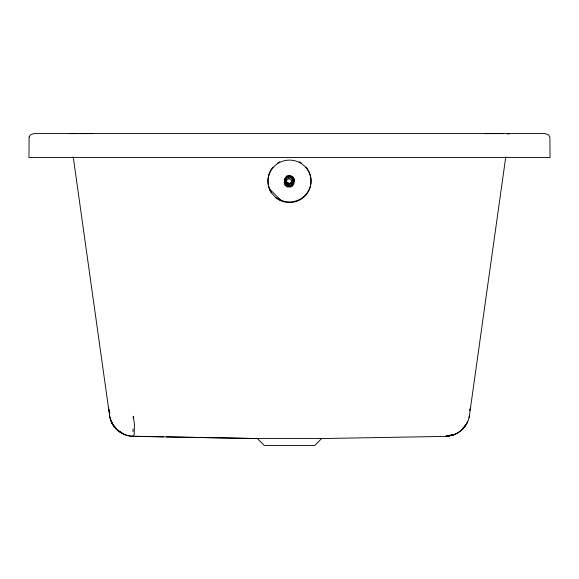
<?xml version="1.0" encoding="UTF-8"?>
<svg xmlns="http://www.w3.org/2000/svg" width="579" height="579" viewBox="0 0 579 579"><rect width="100%" height="100%" fill="white"/><g stroke="black" fill="none" stroke-linecap="round" stroke-linejoin="round"><path stroke-width="0.87" d="M133.228 418.27L133.257 416.243L134.444 424.031L134.248 434.539L132.902 435.907M132.996 431.623L133.047 428.945M286.171 184.701L286.279 183.977L285.722 183.601L286.287 180.966L285.802 180.482L285.961 181.596L286.627 181.871L286.171 184.701L288.038 185.924L288.653 185.562C290.644 182.667 285.787 183.326 286.229 180.482C286.2 184.173 292.192 184.455 292.496 180.771L291.946 184.448L290.217 185.743L289.182 186.083L288.653 185.562M284.861 178.687L284.774 180.33L286.576 176.19L289.869 175.495L292.431 176.494L294.356 179.324L293.864 181.748M287.126 185.36L287.235 182.638L285.961 181.596L286.287 180.966L285.802 180.482M505.785 156.8L469.395 415.744C467.846 427.063 457.504 436.03 446.105 436.226C452.438 435.806 458.843 433.36 463.106 428.554M292.011 179.577L291.816 180.966L292.424 181.314L292.569 182.399L291.946 184.448L291.678 182.501L292.496 180.764L292.771 181.357L292.221 181.697L292.366 182.378L291.678 182.551L291.186 185.229L291.678 182.494L292.366 182.378L292.229 181.697L292.771 181.357M289.182 186.083L289.529 183.89L292.366 182.378M288.038 185.924L288.053 183.181L286.598 182.551L286.279 183.977M470.119 409.918L470.51 407.819L469.735 410.366M469.055 417.495L469.446 415.418M289.869 175.495L288.4 176.139L284.231 179.895L286.576 176.19L291.013 176.371L290.911 176.863L294.356 179.324L293.756 181.488M284.636 181.582L285.165 179.251L289.855 176.081L293.068 177.717L294.255 180.843L293.43 183.782L292.54 185.917L290.13 187.183L285.686 185.15L284.636 181.582L284.079 182.11L284.875 185.15L287.307 186.945L288.964 186.887L292.858 184.701L294.103 183.087L292.902 180.192L293.068 177.717M284.325 182.103L284.622 180.923M292.54 185.917L292.858 184.701M467.738 421.519L464.496 426.955M293.792 181.567L294.255 180.843M289.529 183.89L291.555 183.167L290.904 183.087L290.629 183.746L288.393 183.789L286.598 182.551L286.873 184.73M287.387 183.268L288.053 183.188L288.393 183.789L290.629 183.746L290.904 183.094L291.555 183.167M290.455 183.297L291.309 182.826M287.307 176.667L289.855 176.081L290.911 176.863L287.307 176.667L288.4 176.139M288.393 183.789L289.001 183.456M453.581 434.597L446.112 436.001L447.762 435.683M507.566 134.118L509.759 133.583M454.363 434.72L446.105 436.385L320.976 438.556M451.902 434.88L453.552 434.554M446.105 436.226L450.317 435.574M293.162 179.483L290.919 177.767L288.248 178.086L287.582 177.594M77 133.583L69.241 133.583M502.912 133.583L484.826 133.583M92.799 133.583L79.764 133.583M257.365 438.556L321.635 438.556L314.766 445.417L264.234 445.417L257.365 438.556L196.932 437.435M258.024 438.556L132.895 436.313C121.402 435.936 110.958 426.94 109.554 415.418L73.215 156.8M134.697 436.276L163.56 436.812M166.267 436.863L195.13 437.398M291.917 180.235L291.208 180.199L290.05 178.998L287.792 179.077L285.527 181.459L285.722 183.601M132.895 436.24C121.286 436.038 111.211 426.889 109.554 415.418M285.961 181.596L286.627 181.878M275.394 197.352L281.256 200.616L269.597 189.138L271.377 192.785L275.394 197.352A21.539 21.213 0 0 0 310.17 187.292A21.539 21.213 0 0 0 286.431 160.318A21.539 21.213 0 0 0 271.377 192.785M117.45 430.342L124.637 434.72L117.428 430.096L112.225 423.741L111.812 422.069M278.325 198.691L281.256 200.616M285.613 183.514L286.974 184.527M291.013 176.371L293.43 178.506L293.481 179.989M115.894 428.554L112.225 423.741L110.517 419.536M289.855 176.081L290.919 177.767M269.597 189.138L270.487 190.665A21.539 21.213 0 0 1 268.83 186.699M292.431 176.494L293.43 178.506M109.786 412.733L108.729 409.512L109.757 413.696M108.49 407.819L108.881 409.918M308.079 169.987A21.539 21.213 0 0 1 310.395 185.873M310.17 186.699A21.539 21.213 0 0 1 307.623 192.192M307.138 192.908A21.539 21.213 0 0 1 278.991 199.241M268.605 185.873A21.539 21.213 0 0 1 270.921 169.987M271.377 169.256A21.539 21.213 0 0 1 272.933 167.165M277.486 163.119A21.539 21.213 0 0 1 279.766 161.802M299.234 161.802A21.539 21.213 0 0 1 301.514 163.119M306.067 167.165A21.539 21.213 0 0 1 307.623 169.256M461.586 430.016L466.775 423.741L461.586 430.016M29.116 137.129L28.95 157.517L550.05 157.517L549.884 137.129L548.646 134.979L545.266 133.583L33.734 133.583L30.354 134.979L29.116 137.129M286.518 179.07L286.344 179.526L286.518 179.07"/></g></svg>
